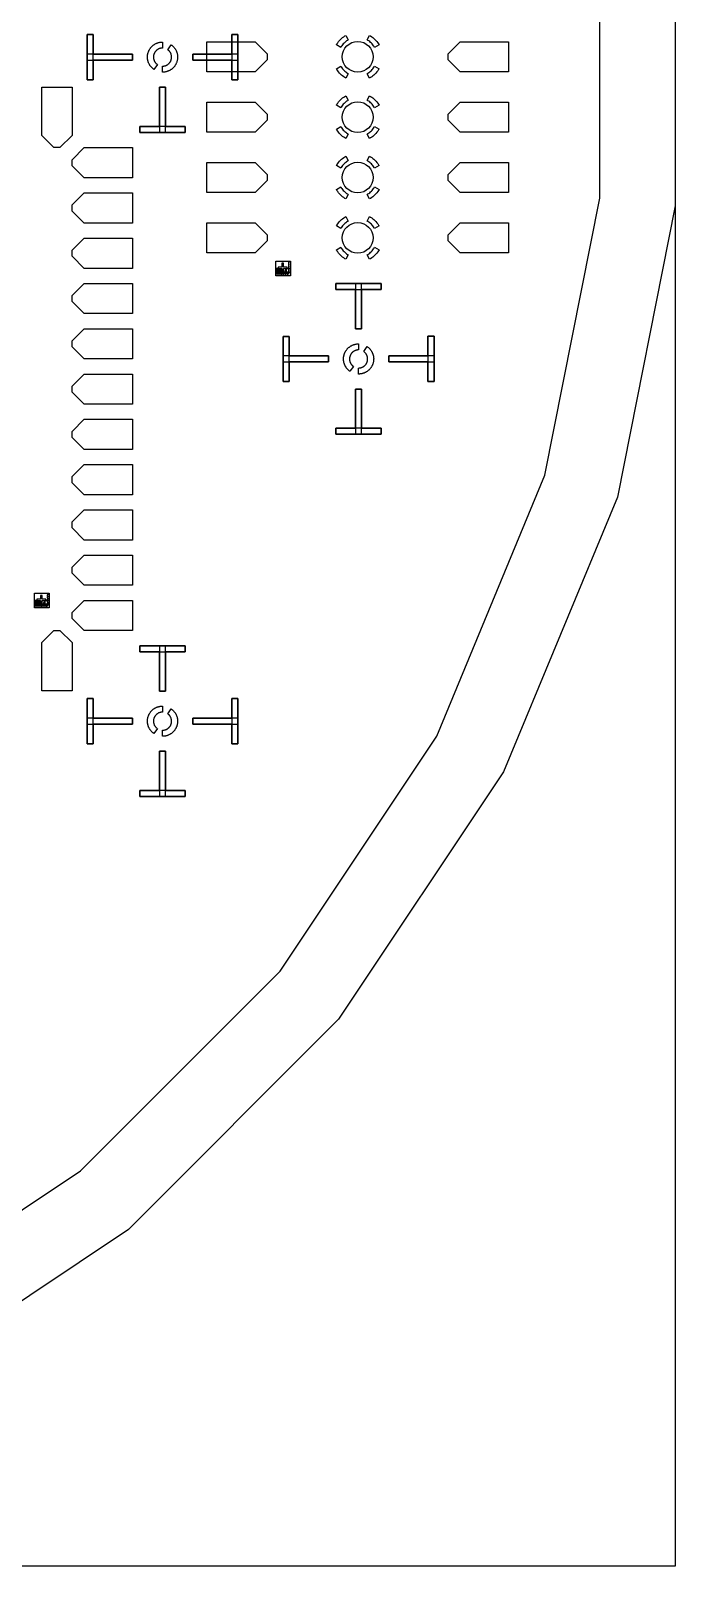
# Model space of a CAD drawing. Extents: x -17000 to 83000, y -61000 to 39000.
# Drawn here: x 61629 to 83000, y -61000 to -10126 of the extents above; entities that cross this region are included whole.
import ezdxf

# ---------------------------------------------------------------- set-up
doc = ezdxf.new("R2010")
doc.units = 0
doc.layers.add('Boundaries', color=3, linetype='CONTINUOUS')
doc.layers.add('Central Electrodes', color=2, linetype='CONTINUOUS')

# ---------------------------------------------------------------- blocks, each defined once
blk = doc.blocks.new('Half_moon_alignment1')
at = {"layer": 'Central Electrodes'}
for points in [[(-286.79, -409.58), (-299.5, -400.5), (-311.75, -391), (-324, -381), (-335.75, -370.75), (-347, -360), (-358, -349), (-368.75, -337.5), (-379.25, -326), (-389.25, -314), (-398.75, -301.5), (-408, -289), (-417, -276), (-425.25, -263), (-433.25, -249.5), (-441, -236), (-448, -222), (-454.75, -208), (-461, -193.5), (-466.75, -179), (-472.25, -164.5), (-477.25, -149.5), (-481.5, -134.5), (-485.5, -119.5), (-489, -104.25), (-492, -89), (-494.5, -73.5), (-496.75, -58), (-498.25, -42.5), (-499.25, -27), (-500, -11.25), (-500, 4.25), (-499.75, 20), (-498.75, 35.5), (-497.5, 51), (-495.5, 66.5), (-493.25, 82), (-490.5, 97.5), (-487.25, 112.75), (-483.5, 127.75), (-479.25, 143), (-474.5, 157.75), (-469.25, 172.5), (-463.75, 187), (-457.75, 201.5), (-451, 215.75), (-444.25, 229.75), (-436.75, 243.5), (-429, 257), (-420.75, 270.25), (-412, 283.25), (-403, 296), (-393.5, 308.5), (-383.75, 320.5), (-373.5, 332.5), (-363, 344), (-352, 355), (-340.75, 366), (-329.25, 376.5), (-317.25, 386.5), (-305, 396.25), (-292.5, 405.5), (-279.75, 414.5), (-266.5, 423), (-253.25, 431.25), (-239.75, 438.75), (-225.75, 446), (-211.75, 453), (-197.5, 459.25), (-183, 465.25), (-168.5, 470.75), (-153.75, 475.75), (-138.75, 480.5), (-123.75, 484.5), (-108.5, 488), (-93.25, 491.25), (-77.75, 494), (-62.25, 496.25), (-46.75, 497.75), (-31.25, 499), (-15.5, 499.75), (0, 500), (0, 300), (-12, 299.75), (-24, 299), (-36, 297.75), (-48, 296.25), (-59.75, 294), (-71.5, 291.25), (-83.25, 288.25), (-94.75, 284.75), (-106.25, 280.75), (-117.25, 276.25), (-128.25, 271.25), (-139, 265.75), (-149.75, 260), (-160, 253.75), (-170, 247.25), (-179.75, 240.25), (-189.25, 232.75), (-198.5, 225), (-207.5, 216.75), (-216, 208.25), (-224.25, 199.5), (-232, 190.25), (-239.5, 180.75), (-246.5, 171), (-253.25, 161), (-259.5, 150.75), (-265.25, 140.25), (-270.75, 129.5), (-275.75, 118.5), (-280.25, 107.25), (-284.25, 96), (-288, 84.5), (-291, 72.75), (-293.75, 61), (-296, 49.25), (-297.75, 37.25), (-299, 25.25), (-299.75, 13.25), (-300, 1.25), (-299.75, -10.75), (-299.25, -22.75), (-298, -34.75), (-296.25, -46.75), (-294.25, -58.75), (-291.75, -70.5), (-288.5, -82), (-285, -93.5), (-281, -105), (-276.75, -116.25), (-271.75, -127.25), (-266.5, -138), (-260.75, -148.5), (-254.5, -159), (-248, -169), (-241, -178.75), (-233.5, -188.25), (-225.75, -197.5), (-217.75, -206.5), (-209.25, -215), (-200.5, -223.25), (-191.25, -231.25), (-181.75, -238.75), (-172.07, -245.75)], [(0, -500), (0, -300), (12, -299.75), (24, -299), (36, -297.75), (48, -296.25), (59.75, -294), (71.5, -291.25), (83.25, -288.25), (94.75, -284.75), (106.25, -280.75), (117.25, -276.25), (128.25, -271.25), (139, -265.75), (149.75, -260), (160, -253.75), (170, -247.25), (179.75, -240.25), (189.25, -232.75), (198.5, -225), (207.5, -216.75), (216, -208.25), (224.25, -199.5), (232, -190.25), (239.5, -180.75), (246.5, -171), (253.25, -161), (259.5, -150.75), (265.25, -140.25), (270.75, -129.5), (275.75, -118.5), (280.25, -107.25), (284.25, -96), (288, -84.5), (291, -72.75), (293.75, -61), (296, -49.25), (297.75, -37.25), (299, -25.25), (299.75, -13.25), (300, -1.25), (299.75, 10.75), (299.25, 22.75), (298, 34.75), (296.25, 46.75), (294.25, 58.75), (291.75, 70.5), (288.5, 82), (285, 93.5), (281, 105), (276.75, 116.25), (271.75, 127.25), (266.5, 138), (260.75, 148.5), (254.5, 159), (248, 169), (241, 178.75), (233.5, 188.25), (225.75, 197.5), (217.75, 206.5), (209.25, 215), (200.5, 223.25), (191.25, 231.25), (181.75, 238.75), (172.07, 245.75), (286.79, 409.58), (299.5, 400.5), (311.75, 391), (324, 381), (335.75, 370.75), (347, 360), (358, 349), (368.75, 337.5), (379.25, 326), (389.25, 314), (398.75, 301.5), (408, 289), (417, 276), (425.25, 263), (433.25, 249.5), (441, 236), (448, 222), (454.75, 208), (461, 193.5), (466.75, 179), (472.25, 164.5), (477.25, 149.5), (481.5, 134.5), (485.5, 119.5), (489, 104.25), (492, 89), (494.5, 73.5), (496.75, 58), (498.25, 42.5), (499.25, 27), (500, 11.25), (500, -4.25), (499.75, -20), (498.75, -35.5), (497.5, -51), (495.5, -66.5), (493.25, -82), (490.5, -97.5), (487.25, -112.75), (483.5, -127.75), (479.25, -143), (474.5, -157.75), (469.25, -172.5), (463.75, -187), (457.75, -201.5), (451, -215.75), (444.25, -229.75), (436.75, -243.5), (429, -257), (420.75, -270.25), (412, -283.25), (403, -296), (393.5, -308.5), (383.75, -320.5), (373.5, -332.5), (363, -344), (352, -355), (340.75, -366), (329.25, -376.5), (317.25, -386.5), (305, -396.25), (292.5, -405.5), (279.75, -414.5), (266.5, -423), (253.25, -431.25), (239.75, -438.75), (225.75, -446), (211.75, -453), (197.5, -459.25), (183, -465.25), (168.5, -470.75), (153.75, -475.75), (138.75, -480.5), (123.75, -484.5), (108.5, -488), (93.25, -491.25), (77.75, -494), (62.25, -496.25), (46.75, -497.75), (31.25, -499), (15.5, -499.75)]]:
    blk.add_lwpolyline(points, close=True, dxfattribs=at)
blk = doc.blocks.new('BIG_photolith_alignment1')
at = {"layer": 'Central Electrodes'}
for points in [[(-225, -17.5), (-225, 225), (210, 225), (210, 190), (190, 190), (190, 185), (210, 185), (210, 180.5), (190, 180.5), (190, 175.5), (210, 175.5), (210, 171), (190, 171), (190, 166), (210, 166), (210, 161.5), (190, 161.5), (190, 156.5), (210, 156.5), (210, 152), (190, 152), (190, 147), (210, 147), (210, 142.5), (190, 142.5), (190, 137.5), (210, 137.5), (210, 133), (190, 133), (190, 128), (210, 128), (210, 123.5), (190, 123.5), (190, 118.5), (210, 118.5), (210, 114), (190, 114), (190, 109), (210, 109), (210, 104.5), (190, 104.5), (190, 99.5), (210, 99.5), (210, 95), (190, 95), (190, 90), (210, 90), (210, 85.5), (190, 85.5), (190, 80.5), (210, 80.5), (210, 76), (190, 76), (190, 71), (210, 71), (210, 66.5), (190, 66.5), (190, 61.5), (210, 61.5), (210, 57), (190, 57), (190, 52), (210, 52), (210, 47.5), (190, 47.5), (190, 42.5), (210, 42.5), (210, 38), (190, 38), (190, 33), (210, 33), (210, 28.5), (190, 28.5), (190, 23.5), (210, 23.5), (210, 19), (190, 19), (190, 14), (210, 14), (210, 9.5), (190, 9.5), (190, 4.5), (210, 4.5), (210, 0), (185, 0), (185, -5), (210, -5), (210, -9.5), (190, -9.5), (190, -14.5), (210, -14.5), (210, 225), (260, 225), (260, -17.5), (150, -17.5), (150, 25), (25, 25), (25, 150), (-25, 150), (-25, 25), (-150, 25), (-150, -17.5)], [(-225, -260), (-225, -17.5), (-185, -17.5), (-185, -190), (-190, -190), (-190, -210), (-185, -210), (-185, -17.5), (-175.5, -17.5), (-175.5, -190), (-180.5, -190), (-180.5, -210), (-175.5, -210), (-175.5, -17.5), (-166, -17.5), (-166, -190), (-171, -190), (-171, -210), (-166, -210), (-166, -17.5), (-156.5, -17.5), (-156.5, -190), (-161.5, -190), (-161.5, -210), (-156.5, -210), (-156.5, -17.5), (-150, -17.5), (-150, -25), (-147, -25), (-147, -190), (-152, -190), (-152, -210), (-147, -210), (-147, -25), (-137.5, -25), (-137.5, -190), (-142.5, -190), (-142.5, -210), (-137.5, -210), (-137.5, -25), (-128, -25), (-128, -190), (-133, -190), (-133, -210), (-128, -210), (-128, -25), (-118.5, -25), (-118.5, -190), (-123.5, -190), (-123.5, -210), (-118.5, -210), (-118.5, -25), (-109, -25), (-109, -190), (-114, -190), (-114, -210), (-109, -210), (-109, -25), (-99.5, -25), (-99.5, -190), (-104.5, -190), (-104.5, -210), (-99.5, -210), (-99.5, -25), (-90, -25), (-90, -190), (-95, -190), (-95, -210), (-90, -210), (-90, -25), (-80.5, -25), (-80.5, -190), (-85.5, -190), (-85.5, -210), (-80.5, -210), (-80.5, -25), (-71, -25), (-71, -190), (-76, -190), (-76, -210), (-71, -210), (-71, -25), (-61.5, -25), (-61.5, -190), (-66.5, -190), (-66.5, -210), (-61.5, -210), (-61.5, -25), (-52, -25), (-52, -190), (-57, -190), (-57, -210), (-52, -210), (-52, -25), (-42.5, -25), (-42.5, -190), (-47.5, -190), (-47.5, -210), (-42.5, -210), (-42.5, -25), (-33, -25), (-33, -190), (-38, -190), (-38, -210), (-33, -210), (-33, -25), (-25, -25), (-25, -150), (-23.5, -150), (-23.5, -190), (-28.5, -190), (-28.5, -210), (-23.5, -210), (-23.5, -150), (-14, -150), (-14, -190), (-19, -190), (-19, -210), (-14, -210), (-14, -150), (-4.5, -150), (-4.5, -190), (-9.5, -190), (-9.5, -210), (-4.5, -210), (-4.5, -150), (5, -150), (5, -185), (0, -185), (0, -210), (5, -210), (5, -150), (14.5, -150), (14.5, -190), (9.5, -190), (9.5, -210), (14.5, -210), (14.5, -150), (17.5, -150), (17.5, -260)], [(17.5, -260), (17.5, -150), (24, -150), (24, -190), (19, -190), (19, -210), (24, -210), (24, -150), (25, -150), (25, -138.75), (33.5, -138.75), (33.5, -190), (28.5, -190), (28.5, -210), (33.5, -210), (33.5, -138.75), (43, -138.75), (43, -190), (38, -190), (38, -210), (43, -210), (43, -138.75), (52.5, -138.75), (52.5, -190), (47.5, -190), (47.5, -210), (52.5, -210), (52.5, -138.75), (62, -138.75), (62, -190), (57, -190), (57, -210), (62, -210), (62, -138.75), (71.5, -138.75), (71.5, -190), (66.5, -190), (66.5, -210), (71.5, -210), (71.5, -138.75), (81, -138.75), (81, -190), (76, -190), (76, -210), (81, -210), (81, -138.75), (90.5, -138.75), (90.5, -190), (85.5, -190), (85.5, -210), (90.5, -210), (90.5, -138.75), (100, -138.75), (100, -190), (95, -190), (95, -210), (100, -210), (100, -138.75), (109.5, -138.75), (109.5, -190), (104.5, -190), (104.5, -210), (109.5, -210), (109.5, -138.75), (119, -138.75), (119, -190), (114, -190), (114, -210), (119, -210), (119, -138.75), (128.5, -138.75), (128.5, -190), (123.5, -190), (123.5, -210), (128.5, -210), (128.5, -138.75), (138, -138.75), (138, -190), (133, -190), (133, -210), (138, -210), (138, -138.75), (147.5, -138.75), (147.5, -190), (142.5, -190), (142.5, -210), (147.5, -210), (147.5, -138.75), (157, -138.75), (157, -190), (152, -190), (152, -210), (157, -210), (157, -138.75), (166.5, -138.75), (166.5, -190), (161.5, -190), (161.5, -210), (166.5, -210), (166.5, -138.75), (176, -138.75), (176, -190), (171, -190), (171, -210), (176, -210), (176, -138.75), (185.5, -138.75), (185.5, -190), (180.5, -190), (180.5, -210), (185.5, -210), (185.5, -138.75), (210, -138.75), (210, -142.5), (190, -142.5), (190, -147.5), (210, -147.5), (210, -152), (190, -152), (190, -157), (210, -157), (210, -161.5), (190, -161.5), (190, -166.5), (210, -166.5), (210, -171), (190, -171), (190, -176), (210, -176), (210, -180.5), (190, -180.5), (190, -185.5), (210, -185.5), (210, -190), (190, -190), (190, -210), (195, -210), (195, -195), (210, -195), (210, -138.75), (260, -138.75), (260, -260)], [(25, -138.75), (25, -25), (117.5, -25), (117.5, -77.5), (82.5, -77.5), (82.5, -122.5), (117.5, -122.5), (117.5, -25), (150, -25), (150, -17.5), (210, -17.5), (210, -19), (190, -19), (190, -24), (210, -24), (210, -28.5), (190, -28.5), (190, -33.5), (210, -33.5), (210, -38), (190, -38), (190, -43), (210, -43), (210, -47.5), (190, -47.5), (190, -52.5), (210, -52.5), (210, -57), (190, -57), (190, -62), (210, -62), (210, -66.5), (190, -66.5), (190, -71.5), (210, -71.5), (210, -76), (190, -76), (190, -81), (210, -81), (210, -85.5), (190, -85.5), (190, -90.5), (210, -90.5), (210, -95), (190, -95), (190, -100), (210, -100), (210, -104.5), (190, -104.5), (190, -109.5), (210, -109.5), (210, -114), (190, -114), (190, -119), (210, -119), (210, -123.5), (190, -123.5), (190, -128.5), (210, -128.5), (210, -133), (190, -133), (190, -138), (210, -138), (210, -17.5), (260, -17.5), (260, -138.75)], [(92.5, -117.5), (87.5, -112.5), (87.5, -87.5), (92.5, -82.5), (107.5, -82.5), (112.5, -87.5), (112.5, -112.5), (107.5, -117.5), (92.5, -117.5), (92.5, -110), (95, -112.5), (105, -112.5), (107.5, -110), (107.5, -90), (105, -87.5), (95, -87.5), (92.5, -90)]]:
    blk.add_lwpolyline(points, close=True, dxfattribs=at)

msp = doc.modelspace()

# ---------------------------------------------------------------- linework, layer by layer
at = {"layer": 'Boundaries'}
msp.add_lwpolyline([(-17000, -61000), (-17000, 39000), (83000, 39000), (83000, -61000)], close=True, dxfattribs=at)
at = {"layer": 'Central Electrodes'}
for points in [[(18415.538, 37078.528), (28075.43, 39000), (37924.57, 39000), (47584.462, 37078.528), (56683.881, 33309.425), (64873.142, 27837.536), (71837.536, 20873.142), (77309.425, 12683.881), (81078.528, 3584.462), (83000, -6075.43), (83000, -15924.57), (81078.528, -25584.462), (77309.425, -34683.881), (71837.536, -42873.142), (64873.142, -49837.536), (56683.881, -55309.425), (47584.462, -59078.528), (37924.57, -61000), (28075.43, -61000), (18415.538, -59078.528)], [(19144.761, -56674.602), (28321.658, -58500), (37678.342, -58500), (46855.239, -56674.602), (55499.687, -53093.954), (63279.485, -47895.659), (69895.659, -41279.485), (75093.954, -33499.687), (78674.602, -24855.239), (80500, -15678.342), (80500, -6321.658), (78674.602, 2855.239), (75093.954, 11499.687), (69895.659, 19279.485), (63279.485, 25895.659), (55499.687, 31093.954), (46855.239, 34674.602), (37678.342, 36500), (17018.848, 36500)], [(63499.865, -10251.916), (63499.865, -11751.916)], [(63699.865, -10251.916), (63499.865, -10251.916)], [(63699.865, -11751.916), (63699.865, -10251.916)], [(68300.136, -10250.973), (68300.136, -11750.973)], [(68500.136, -10250.973), (68300.136, -10250.973)], [(68500.136, -11750.973), (68500.136, -10250.973)], [(63499.865, -10901.916), (63499.865, -11101.916)], [(64999.865, -10901.916), (63499.865, -10901.916)], [(63499.865, -11101.916), (64999.865, -11101.916)], [(64999.865, -11101.916), (64999.865, -10901.916)], [(67000.136, -10900.973), (67000.136, -11100.973)], [(68500.136, -10900.973), (67000.136, -10900.973)], [(67000.136, -11100.973), (68500.136, -11100.973)], [(68500.136, -11100.973), (68500.136, -10900.973)], [(63499.865, -11751.916), (63699.865, -11751.916)], [(65899.137, -11998.084), (65899.137, -13498.084)], [(66099.137, -11998.084), (65899.137, -11998.084)], [(66099.137, -13498.084), (66099.137, -11998.084)], [(68300.136, -11750.973), (68500.136, -11750.973)], [(65249.137, -13298.084), (65249.137, -13498.084)], [(66749.137, -13298.084), (65249.137, -13298.084)], [(65249.137, -13498.084), (66749.137, -13498.084)], [(65899.137, -13498.084), (66099.137, -13498.084)], [(66749.137, -13498.084), (66749.137, -13298.084)], [(71749.865, -18501.916), (71749.865, -18701.916)], [(73249.865, -18501.916), (71749.865, -18501.916)], [(71749.865, -18701.916), (73249.865, -18701.916)], [(72399.865, -18501.916), (72399.865, -20001.916)], [(72599.865, -18501.916), (72399.865, -18501.916)], [(72599.865, -20001.916), (72599.865, -18501.916)], [(73249.865, -18701.916), (73249.865, -18501.916)], [(69999.865, -20251.916), (69999.865, -21751.916)], [(70199.865, -20251.916), (69999.865, -20251.916)], [(70199.865, -21751.916), (70199.865, -20251.916)], [(72399.865, -20001.916), (72599.865, -20001.916)], [(75000.136, -20250.973), (74800.136, -20250.973)], [(74800.136, -20250.973), (74800.136, -21750.973)], [(75000.136, -21750.973), (75000.136, -20250.973)], [(71499.865, -20901.916), (69999.865, -20901.916)], [(69999.865, -20901.916), (69999.865, -21101.916)], [(69999.865, -21101.916), (71499.865, -21101.916)], [(71499.865, -21101.916), (71499.865, -20901.916)], [(75000.136, -20900.973), (73500.136, -20900.973)], [(73500.136, -20900.973), (73500.136, -21100.973)], [(73500.136, -21100.973), (75000.136, -21100.973)], [(75000.136, -21100.973), (75000.136, -20900.973)], [(69999.865, -21751.916), (70199.865, -21751.916)], [(74800.136, -21750.973), (75000.136, -21750.973)], [(72399.137, -21998.084), (72399.137, -23498.084)], [(72599.137, -21998.084), (72399.137, -21998.084)], [(72599.137, -23498.084), (72599.137, -21998.084)], [(71749.137, -23298.084), (71749.137, -23498.084)], [(73249.137, -23298.084), (71749.137, -23298.084)], [(73249.137, -23498.084), (73249.137, -23298.084)], [(71749.137, -23498.084), (73249.137, -23498.084)], [(72399.137, -23498.084), (72599.137, -23498.084)], [(66749.865, -30501.916), (65249.865, -30501.916)], [(65249.865, -30501.916), (65249.865, -30701.916)], [(65899.865, -30501.916), (65899.865, -32001.916)], [(66099.865, -30501.916), (65899.865, -30501.916)], [(66099.865, -32001.916), (66099.865, -30501.916)], [(66749.865, -30701.916), (66749.865, -30501.916)], [(65249.865, -30701.916), (66749.865, -30701.916)], [(65899.865, -32001.916), (66099.865, -32001.916)], [(63499.865, -32251.916), (63499.865, -33751.916)], [(63699.865, -32251.916), (63499.865, -32251.916)], [(63699.865, -33751.916), (63699.865, -32251.916)], [(68300.136, -32250.973), (68300.136, -33750.973)], [(68500.136, -32250.973), (68300.136, -32250.973)], [(68500.136, -33750.973), (68500.136, -32250.973)], [(64999.865, -32901.916), (63499.865, -32901.916)], [(63499.865, -32901.916), (63499.865, -33101.916)], [(64999.865, -33101.916), (64999.865, -32901.916)], [(68500.136, -32900.973), (67000.136, -32900.973)], [(67000.136, -32900.973), (67000.136, -33100.973)], [(68500.136, -33100.973), (68500.136, -32900.973)], [(63499.865, -33101.916), (64999.865, -33101.916)], [(67000.136, -33100.973), (68500.136, -33100.973)], [(63499.865, -33751.916), (63699.865, -33751.916)], [(66099.137, -33998.084), (65899.137, -33998.084)], [(65899.137, -33998.084), (65899.137, -35498.084)], [(66099.137, -35498.084), (66099.137, -33998.084)], [(68300.136, -33750.973), (68500.136, -33750.973)], [(66749.137, -35298.084), (65249.137, -35298.084)], [(65249.137, -35298.084), (65249.137, -35498.084)], [(65249.137, -35498.084), (66749.137, -35498.084)], [(65899.137, -35498.084), (66099.137, -35498.084)], [(66749.137, -35498.084), (66749.137, -35298.084)]]:
    msp.add_lwpolyline(points, dxfattribs=at)
for points in [[(63499.865, -11751.916), (63499.865, -10251.916), (63699.865, -10251.916), (63699.865, -10901.916), (64999.865, -10901.916), (64999.865, -11101.916), (63699.865, -11101.916), (63699.865, -11751.916)], [(68300.136, -11750.973), (68300.136, -11100.973), (67000.136, -11100.973), (67000.136, -10900.973), (68300.136, -10900.973), (68300.136, -10250.973), (68500.136, -10250.973), (68500.136, -11750.973)], [(67470.244, -11490.361), (67470.244, -10490.361), (69070.244, -10490.361), (69470.244, -10890.361), (69470.244, -11090.361), (69070.244, -11490.361)], [(71910.987, -10679.021), (71763.764, -10594.021), (71780.547, -10564.95), (71806.451, -10525.567), (71834.598, -10487.759), (71864.898, -10451.648), (71897.245, -10417.362), (71931.531, -10385.015), (71967.642, -10354.715), (72005.45, -10326.568), (72044.833, -10300.664), (72073.904, -10283.881), (72158.904, -10431.104), (72134.117, -10445.416), (72103.001, -10465.882), (72073.123, -10488.124), (72044.595, -10512.062), (72017.504, -10537.621), (71991.945, -10564.712), (71968.007, -10593.24), (71945.765, -10623.118), (71925.299, -10654.234)], [(73029.501, -10679.021), (73015.189, -10654.234), (72994.723, -10623.118), (72972.481, -10593.24), (72948.543, -10564.712), (72922.984, -10537.621), (72895.893, -10512.062), (72867.365, -10488.124), (72837.487, -10465.882), (72806.371, -10445.416), (72781.584, -10431.104), (72866.584, -10283.881), (72895.655, -10300.664), (72935.038, -10326.568), (72972.846, -10354.715), (73008.957, -10385.015), (73043.243, -10417.362), (73075.59, -10451.648), (73105.89, -10487.759), (73134.037, -10525.567), (73159.941, -10564.95), (73176.724, -10594.022)], [(75870.244, -11490.361), (75470.244, -11090.361), (75470.244, -10890.361), (75870.244, -10490.361), (77470.244, -10490.361), (77470.244, -11490.361)], [(72073.904, -11696.841), (72044.833, -11680.058), (72005.45, -11654.155), (71967.642, -11626.007), (71931.531, -11595.707), (71897.245, -11563.36), (71864.898, -11529.074), (71834.598, -11492.963), (71806.451, -11455.155), (71780.547, -11415.772), (71763.764, -11386.701), (71910.987, -11301.701), (71925.299, -11326.488), (71945.765, -11357.604), (71968.007, -11387.482), (71991.945, -11416.01), (72017.504, -11443.101), (72044.595, -11468.66), (72073.123, -11492.598), (72103.001, -11514.841), (72134.117, -11535.306), (72158.904, -11549.618)], [(72866.584, -11696.841), (72781.584, -11549.618), (72806.371, -11535.306), (72837.487, -11514.841), (72867.365, -11492.598), (72895.893, -11468.66), (72922.984, -11443.101), (72948.543, -11416.01), (72972.481, -11387.482), (72994.723, -11357.604), (73015.189, -11326.488), (73029.501, -11301.701), (73176.724, -11386.701), (73159.941, -11415.772), (73134.037, -11455.155), (73105.89, -11492.963), (73075.59, -11529.074), (73043.243, -11563.36), (73008.957, -11595.707), (72972.846, -11626.007), (72935.038, -11654.155), (72895.655, -11680.058)], [(62400, -14000), (62000, -13600), (62000, -12000), (63000, -12000), (63000, -13600), (62600, -14000)], [(65249.137, -13498.084), (65249.137, -13298.084), (65899.137, -13298.084), (65899.137, -11998.084), (66099.137, -11998.084), (66099.137, -13298.084), (66749.137, -13298.084), (66749.137, -13498.084)], [(67470.244, -13490.361), (67470.244, -12490.361), (69070.244, -12490.361), (69470.244, -12890.361), (69470.244, -13090.361), (69070.244, -13490.361)], [(71910.987, -12679.021), (71763.764, -12594.021), (71780.547, -12564.95), (71806.451, -12525.567), (71834.598, -12487.759), (71864.898, -12451.648), (71897.245, -12417.362), (71931.531, -12385.015), (71967.642, -12354.715), (72005.45, -12326.568), (72044.833, -12300.664), (72073.904, -12283.881), (72158.904, -12431.104), (72134.117, -12445.416), (72103.001, -12465.882), (72073.123, -12488.124), (72044.595, -12512.062), (72017.504, -12537.621), (71991.945, -12564.712), (71968.007, -12593.24), (71945.765, -12623.118), (71925.299, -12654.234)], [(73029.501, -12679.021), (73015.189, -12654.234), (72994.723, -12623.118), (72972.481, -12593.24), (72948.543, -12564.712), (72922.984, -12537.621), (72895.893, -12512.062), (72867.365, -12488.124), (72837.487, -12465.882), (72806.371, -12445.416), (72781.584, -12431.104), (72866.584, -12283.881), (72895.655, -12300.664), (72935.038, -12326.568), (72972.846, -12354.715), (73008.957, -12385.015), (73043.243, -12417.362), (73075.59, -12451.648), (73105.89, -12487.759), (73134.037, -12525.567), (73159.941, -12564.95), (73176.724, -12594.021)], [(75870.244, -13490.361), (75470.244, -13090.361), (75470.244, -12890.361), (75870.244, -12490.361), (77470.244, -12490.361), (77470.244, -13490.361)], [(72073.904, -13696.841), (72044.833, -13680.058), (72005.45, -13654.155), (71967.642, -13626.007), (71931.531, -13595.707), (71897.245, -13563.36), (71864.898, -13529.074), (71834.598, -13492.963), (71806.451, -13455.155), (71780.547, -13415.772), (71763.764, -13386.701), (71910.987, -13301.701), (71925.299, -13326.488), (71945.765, -13357.604), (71968.007, -13387.482), (71991.945, -13416.01), (72017.504, -13443.101), (72044.595, -13468.66), (72073.123, -13492.598), (72103.001, -13514.841), (72134.117, -13535.306), (72158.904, -13549.618)], [(72866.584, -13696.841), (72781.584, -13549.618), (72806.371, -13535.306), (72837.487, -13514.841), (72867.365, -13492.598), (72895.893, -13468.66), (72922.984, -13443.101), (72948.543, -13416.01), (72972.481, -13387.482), (72994.723, -13357.604), (73015.189, -13326.488), (73029.501, -13301.701), (73176.724, -13386.701), (73159.941, -13415.772), (73134.037, -13455.155), (73105.89, -13492.963), (73075.59, -13529.074), (73043.243, -13563.36), (73008.957, -13595.707), (72972.846, -13626.007), (72935.038, -13654.155), (72895.655, -13680.058)], [(63400, -15000), (63000, -14600), (63000, -14400), (63400, -14000), (65000, -14000), (65000, -15000)], [(67470.244, -15490.361), (67470.244, -14490.361), (69070.244, -14490.361), (69470.244, -14890.361), (69470.244, -15090.361), (69070.244, -15490.361)], [(71910.987, -14679.021), (71763.764, -14594.021), (71780.547, -14564.95), (71806.451, -14525.567), (71834.598, -14487.759), (71864.898, -14451.648), (71897.245, -14417.362), (71931.531, -14385.015), (71967.642, -14354.715), (72005.45, -14326.568), (72044.833, -14300.664), (72073.904, -14283.881), (72158.904, -14431.104), (72134.117, -14445.416), (72103.001, -14465.882), (72073.123, -14488.124), (72044.595, -14512.062), (72017.504, -14537.621), (71991.945, -14564.712), (71968.007, -14593.24), (71945.765, -14623.118), (71925.299, -14654.234)], [(73029.501, -14679.021), (73015.189, -14654.234), (72994.723, -14623.118), (72972.481, -14593.24), (72948.543, -14564.712), (72922.984, -14537.621), (72895.893, -14512.062), (72867.365, -14488.124), (72837.487, -14465.882), (72806.371, -14445.416), (72781.584, -14431.104), (72866.584, -14283.881), (72895.655, -14300.664), (72935.038, -14326.568), (72972.846, -14354.715), (73008.957, -14385.015), (73043.243, -14417.362), (73075.59, -14451.648), (73105.89, -14487.759), (73134.037, -14525.567), (73159.941, -14564.95), (73176.724, -14594.022)], [(75870.244, -15490.361), (75470.244, -15090.361), (75470.244, -14890.361), (75870.244, -14490.361), (77470.244, -14490.361), (77470.244, -15490.361)], [(63400, -16500), (63000, -16100), (63000, -15900), (63400, -15500), (65000, -15500), (65000, -16500)], [(72073.904, -15696.841), (72044.833, -15680.058), (72005.45, -15654.155), (71967.642, -15626.007), (71931.531, -15595.707), (71897.245, -15563.36), (71864.898, -15529.074), (71834.598, -15492.963), (71806.451, -15455.155), (71780.547, -15415.772), (71763.764, -15386.701), (71910.987, -15301.701), (71925.299, -15326.488), (71945.765, -15357.604), (71968.007, -15387.482), (71991.945, -15416.01), (72017.504, -15443.101), (72044.595, -15468.66), (72073.123, -15492.598), (72103.001, -15514.841), (72134.117, -15535.306), (72158.904, -15549.618)], [(72866.584, -15696.841), (72781.584, -15549.618), (72806.371, -15535.306), (72837.487, -15514.841), (72867.365, -15492.598), (72895.893, -15468.66), (72922.984, -15443.101), (72948.543, -15416.01), (72972.481, -15387.482), (72994.723, -15357.604), (73015.189, -15326.488), (73029.501, -15301.701), (73176.724, -15386.701), (73159.941, -15415.772), (73134.037, -15455.155), (73105.89, -15492.963), (73075.59, -15529.074), (73043.243, -15563.36), (73008.957, -15595.707), (72972.846, -15626.007), (72935.038, -15654.155), (72895.655, -15680.058)], [(67470.244, -17490.361), (67470.244, -16490.361), (69070.244, -16490.361), (69470.244, -16890.361), (69470.244, -17090.361), (69070.244, -17490.361)], [(71910.987, -16679.021), (71763.764, -16594.021), (71780.547, -16564.95), (71806.451, -16525.567), (71834.598, -16487.759), (71864.898, -16451.648), (71897.245, -16417.362), (71931.531, -16385.015), (71967.642, -16354.715), (72005.45, -16326.568), (72044.833, -16300.664), (72073.904, -16283.881), (72158.904, -16431.104), (72134.117, -16445.416), (72103.001, -16465.882), (72073.123, -16488.124), (72044.595, -16512.062), (72017.504, -16537.621), (71991.945, -16564.712), (71968.007, -16593.24), (71945.765, -16623.118), (71925.299, -16654.234)], [(73029.501, -16679.021), (73015.189, -16654.234), (72994.723, -16623.118), (72972.481, -16593.24), (72948.543, -16564.712), (72922.984, -16537.621), (72895.893, -16512.062), (72867.365, -16488.124), (72837.487, -16465.882), (72806.371, -16445.416), (72781.584, -16431.104), (72866.584, -16283.881), (72895.655, -16300.664), (72935.038, -16326.568), (72972.846, -16354.715), (73008.957, -16385.015), (73043.243, -16417.362), (73075.59, -16451.648), (73105.89, -16487.759), (73134.037, -16525.567), (73159.941, -16564.95), (73176.724, -16594.022)], [(75870.244, -17490.361), (75470.244, -17090.361), (75470.244, -16890.361), (75870.244, -16490.361), (77470.244, -16490.361), (77470.244, -17490.361)], [(63400, -18000), (63000, -17600), (63000, -17400), (63400, -17000), (65000, -17000), (65000, -18000)], [(72073.904, -17696.841), (72044.833, -17680.058), (72005.45, -17654.155), (71967.642, -17626.007), (71931.531, -17595.707), (71897.245, -17563.36), (71864.898, -17529.074), (71834.598, -17492.963), (71806.451, -17455.155), (71780.547, -17415.772), (71763.764, -17386.701), (71910.987, -17301.701), (71925.299, -17326.488), (71945.765, -17357.604), (71968.007, -17387.482), (71991.945, -17416.01), (72017.504, -17443.101), (72044.595, -17468.66), (72073.123, -17492.598), (72103.001, -17514.841), (72134.117, -17535.306), (72158.904, -17549.618)], [(72866.584, -17696.841), (72781.584, -17549.618), (72806.371, -17535.306), (72837.487, -17514.841), (72867.365, -17492.598), (72895.893, -17468.66), (72922.984, -17443.101), (72948.543, -17416.01), (72972.481, -17387.482), (72994.723, -17357.604), (73015.189, -17326.488), (73029.501, -17301.701), (73176.724, -17386.701), (73159.941, -17415.772), (73134.037, -17455.155), (73105.89, -17492.963), (73075.59, -17529.074), (73043.243, -17563.36), (73008.957, -17595.707), (72972.846, -17626.007), (72935.038, -17654.155), (72895.655, -17680.058)], [(63400, -19500), (63000, -19100), (63000, -18900), (63400, -18500), (65000, -18500), (65000, -19500)], [(72399.865, -20001.916), (72399.865, -18701.916), (71749.865, -18701.916), (71749.865, -18501.916), (73249.865, -18501.916), (73249.865, -18701.916), (72599.865, -18701.916), (72599.865, -20001.916)], [(63400, -21000), (63000, -20600), (63000, -20400), (63400, -20000), (65000, -20000), (65000, -21000)], [(69999.865, -21751.916), (69999.865, -20251.916), (70199.865, -20251.916), (70199.865, -20901.916), (71499.865, -20901.916), (71499.865, -21101.916), (70199.865, -21101.916), (70199.865, -21751.916)], [(74800.136, -21750.973), (74800.136, -21100.973), (73500.136, -21100.973), (73500.136, -20900.973), (74800.136, -20900.973), (74800.136, -20250.973), (75000.136, -20250.973), (75000.136, -21750.973)], [(63400, -22500), (63000, -22100), (63000, -21900), (63400, -21500), (65000, -21500), (65000, -22500)], [(71749.137, -23498.084), (71749.137, -23298.084), (72399.137, -23298.084), (72399.137, -21998.084), (72599.137, -21998.084), (72599.137, -23298.084), (73249.137, -23298.084), (73249.137, -23498.084)], [(63400, -24000), (63000, -23600), (63000, -23400), (63400, -23000), (65000, -23000), (65000, -24000)], [(63400, -25500), (63000, -25100), (63000, -24900), (63400, -24500), (65000, -24500), (65000, -25500)], [(63400, -27000), (63000, -26600), (63000, -26400), (63400, -26000), (65000, -26000), (65000, -27000)], [(63400, -28500), (63000, -28100), (63000, -27900), (63400, -27500), (65000, -27500), (65000, -28500)], [(63400, -30000), (63000, -29600), (63000, -29400), (63400, -29000), (65000, -29000), (65000, -30000)], [(62000, -32000), (62000, -30400), (62400, -30000), (62600, -30000), (63000, -30400), (63000, -32000)], [(65899.865, -32001.916), (65899.865, -30701.916), (65249.865, -30701.916), (65249.865, -30501.916), (66749.865, -30501.916), (66749.865, -30701.916), (66099.865, -30701.916), (66099.865, -32001.916)], [(63499.865, -33751.916), (63499.865, -32251.916), (63699.865, -32251.916), (63699.865, -32901.916), (64999.865, -32901.916), (64999.865, -33101.916), (63699.865, -33101.916), (63699.865, -33751.916)], [(68300.136, -33750.973), (68300.136, -33100.973), (67000.136, -33100.973), (67000.136, -32900.973), (68300.136, -32900.973), (68300.136, -32250.973), (68500.136, -32250.973), (68500.136, -33750.973)], [(65249.137, -35498.084), (65249.137, -35298.084), (65899.137, -35298.084), (65899.137, -33998.084), (66099.137, -33998.084), (66099.137, -35298.084), (66749.137, -35298.084), (66749.137, -35498.084)]]:
    msp.add_lwpolyline(points, close=True, dxfattribs=at)
for centre in [(72470.244, -10990.361), (72470.244, -12990.361), (72470.244, -14990.361), (72470.244, -16990.361)]:
    msp.add_circle(centre, 510.252, dxfattribs=at)

# ---------------------------------------------------------------- block references
for name, p in [('Half_moon_alignment1', (65999.594, -11001.466)), ('BIG_photolith_alignment1', (69982.5, -17982.5)), ('Half_moon_alignment1', (72499.594, -21001.466)), ('BIG_photolith_alignment1', (61982.5, -28982.5)), ('Half_moon_alignment1', (65999.594, -33001.466))]:
    msp.add_blockref(name, p)

doc.saveas('drawing.dxf')
